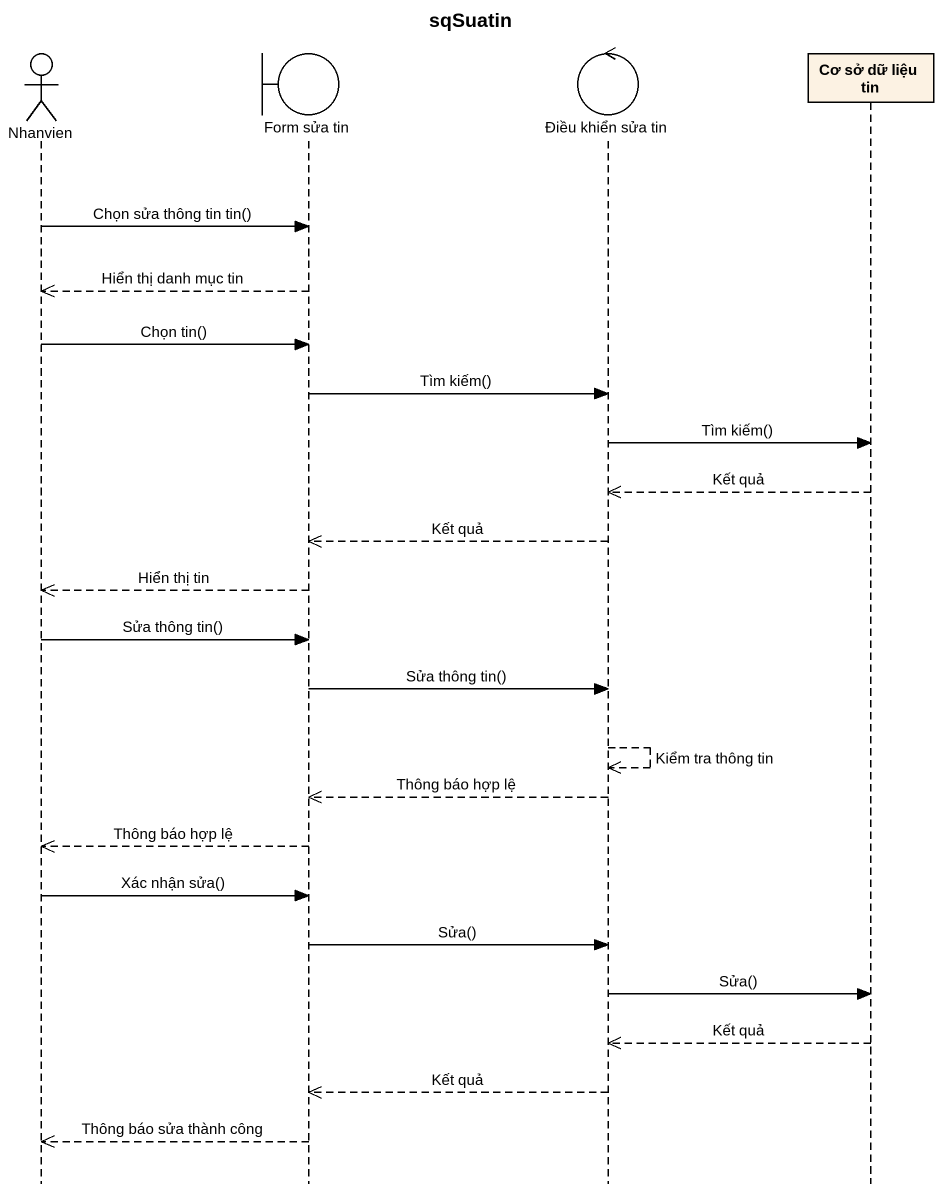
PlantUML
@startuml
title sqSuatin
hide footbox
actor Nhanvien
boundary "Form sửa tin" as Form_sửa_tin
control "Điều khiển sửa tin" as Điều_khiển_sửa_tin
participant "Cơ sở dữ liệu tin" as Cơ_sở_dữ_liệu_tin

Nhanvien -> Form_sửa_tin : Chọn sửa thông tin tin()
Form_sửa_tin -->> Nhanvien : Hiển thị danh mục tin
Nhanvien -> Form_sửa_tin : Chọn tin()
Form_sửa_tin -> Điều_khiển_sửa_tin : Tìm kiếm()
Điều_khiển_sửa_tin -> Cơ_sở_dữ_liệu_tin : Tìm kiếm()
Cơ_sở_dữ_liệu_tin -->> Điều_khiển_sửa_tin : Kết quả
Điều_khiển_sửa_tin -->> Form_sửa_tin : Kết quả
Form_sửa_tin -->> Nhanvien : Hiển thị tin
Nhanvien -> Form_sửa_tin : Sửa thông tin()
Form_sửa_tin -> Điều_khiển_sửa_tin : Sửa thông tin()
Điều_khiển_sửa_tin -->> Điều_khiển_sửa_tin : Kiểm tra thông tin
Điều_khiển_sửa_tin -->> Form_sửa_tin : Thông báo hợp lệ
Form_sửa_tin -->> Nhanvien : Thông báo hợp lệ
Nhanvien -> Form_sửa_tin : Xác nhận sửa()
Form_sửa_tin -> Điều_khiển_sửa_tin : Sửa()
Điều_khiển_sửa_tin -> Cơ_sở_dữ_liệu_tin : Sửa()
Cơ_sở_dữ_liệu_tin -->> Điều_khiển_sửa_tin : Kết quả
Điều_khiển_sửa_tin -->> Form_sửa_tin : Kết quả
Form_sửa_tin -->> Nhanvien : Thông báo sửa thành công
@enduml
